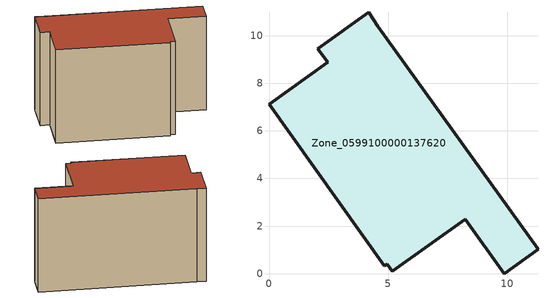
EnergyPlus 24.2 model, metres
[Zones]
Zone_0599100000137620
 floor ground (C_G): 2.46,8.87 2.04,9.44 4.18,10.97 4.58,10.38 11.3,1.02 9.88,0 8.25,2.28 5.19,0.09 4.97,0.4 4.84,0.33 0,7.11 z0
 wall outside (C_F): 2.04,9.44 2.46,8.87 0,7.11 4.84,0.33 4.97,0.4 5.19,0.09 8.25,2.28 9.88,0 11.3,1.02 4.58,10.38 4.18,10.97 2.04,9.44 z0:7.44
 roof outside (C_R): 4.84,0.33 4.97,0.4 5.19,0.09 8.25,2.28 9.88,0 11.3,1.02 4.58,10.38 4.18,10.97 2.04,9.44 2.46,8.87 0,7.11 z7.44
[BUILDING]
Pand.0599100000137620: North Axis=0; Terrain=City; Loads Convergence Tolerance Value=0.04; Temperature Convergence Tolerance Value=0.4; Solar Distribution=FullExterior; Maximum Number of Warmup Days=25; Minimum Number of Warmup Days=1
[Site:Location]
Rotterdam.The.Hague.AP_ZH_NLD Design_Conditions: Latitude=51.96; Longitude=4.45; Time Zone=1; Elevation=-4.5
[SITE:GROUNDTEMPERATURE:BUILDINGSURFACE]
18, 18, 18, 18, 18, 18, 18, 18, 18, 18, 18, 18
[MATERIAL] Thermal Absorptance=0.9; Solar Absorptance=0.7; Visible Absorptance=0.7
Name | Roughness | Thickness | Conductivity | Density | Specific Heat
G.TC.1975-1991 | MediumSmooth | 0.15 | 0.288461 | 540 | 1210
F.TC.1975-1991 | Rough | 0.3 | 0.230769 | 1920 | 840
R.TC.1975-1991 | MediumRough | 0.2 | 0.153846 | 1500 | 1000
[CONSTRUCTION]
C_G: G.TC.1975-1991
C_F: F.TC.1975-1991
C_R: R.TC.1975-1991
[ZONE]
Zone_0599100000137620: Type=1; Multiplier=1; Ceiling Height=Autocalculate; Volume=Autocalculate; Floor Area=autocalculate; Part of Total Floor Area=Yes
[ZONEINFILTRATION:DESIGNFLOWRATE]
Infil_Zone_0599100000137620: Zone or ZoneList or Space or SpaceList=Zone_0599100000137620; Schedule=AlwaysOn; Design Flow Rate Calculation Method=Flow/Area; Flow Rate per Floor Area=0.003; Constant Term Coefficient=1; Temperature Term Coefficient=0; Velocity Term Coefficient=0; Velocity Squared Term Coefficient=0
[HVACTEMPLATE:ZONE:IDEALLOADSAIRSYSTEM]
Zone_0599100000137620: Maximum Heating Supply Air Temperature=50; Minimum Cooling Supply Air Temperature=13; Maximum Heating Supply Air Humidity Ratio=0.0156; Minimum Cooling Supply Air Humidity Ratio=0.0077; Heating Limit=NoLimit; Cooling Limit=NoLimit; Dehumidification Control Type=ConstantSensibleHeatRatio; Cooling Sensible Heat Ratio=0.7; Dehumidification Setpoint=60; Humidification Control Type=None; Humidification Setpoint=30; Outdoor Air Method=None; Outdoor Air Flow Rate per Person=0.00944; Outdoor Air Flow Rate per Zone Floor Area=0; Outdoor Air Flow Rate per Zone=0; Demand Controlled Ventilation Type=None; Outdoor Air Economizer Type=NoEconomizer; Heat Recovery Type=None; Sensible Heat Recovery Effectiveness=0.7; Latent Heat Recovery Effectiveness=0.65
[ZONECONTROL:THERMOSTAT]
ThermostatControl_Zone_0599100000137620: Zone or ZoneList=Zone_0599100000137620; Control Type Schedule=DualSetpointControlType; Control 1=Thermostat_Zone_0599100000137620; Temperature Difference Between Cutout And Setpoint=0
[THERMOSTATSETPOINT:DUALSETPOINT]
Thermostat_Zone_0599100000137620: Heating Setpoint Temperature Schedule=HeatingSetpoint_Zone_0599100000137620; Cooling Setpoint Temperature Schedule=CoolingSetpoint_Zone_0599100000137620
[SCHEDULE:COMPACT]
HeatingSetpoint_Zone_0599100000137620: Through: 12/31, For: AllDays, Until: 24:00, 21
CoolingSetpoint_Zone_0599100000137620: Through: 12/31, For: AllDays, Until: 24:00, 24
DualSetpointControlType: Through: 12/31, For: AllDays, Until: 24:00, 4
AlwaysOn: Through: 12/31, For: AllDays, Until: 24:00, 1
